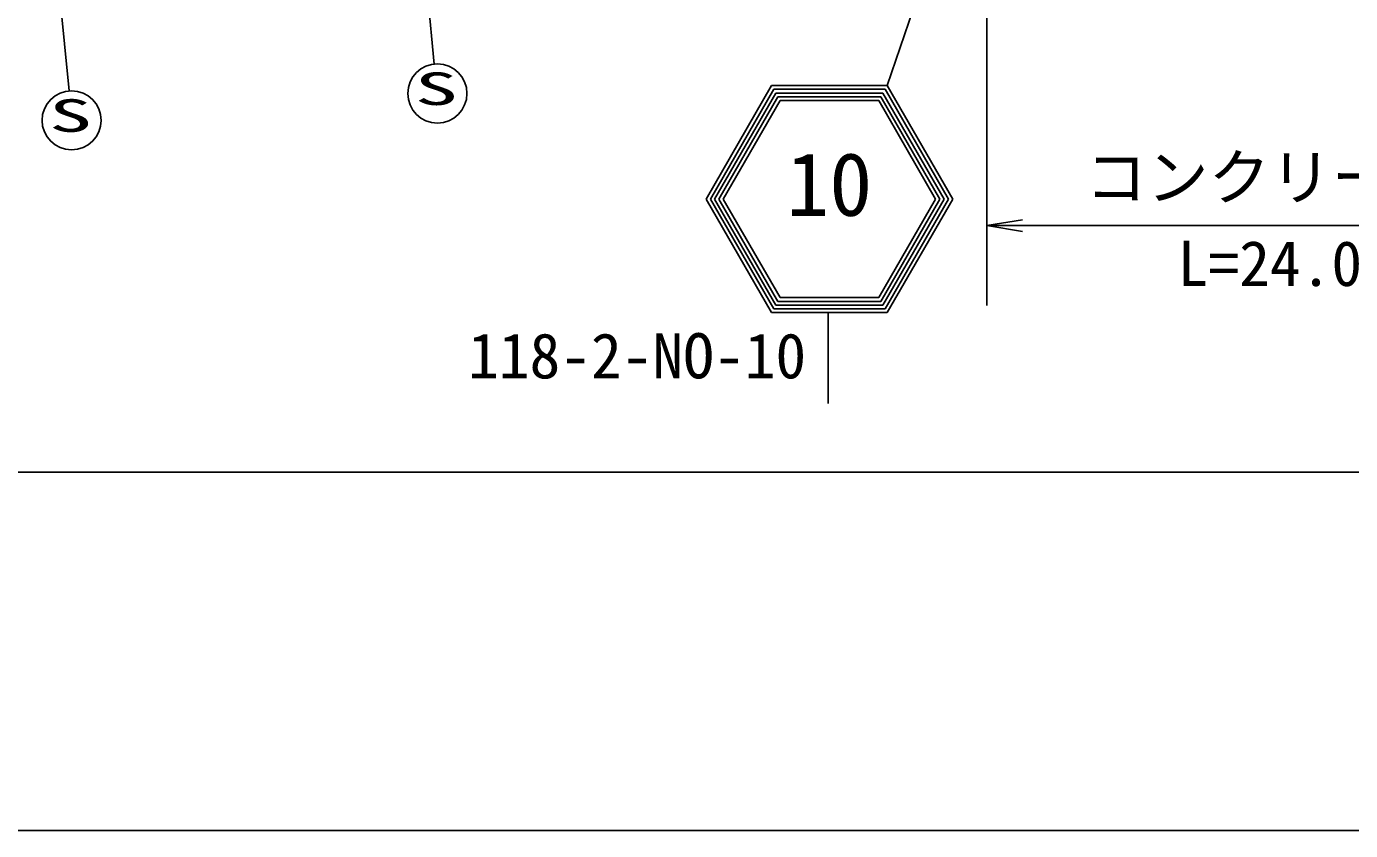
# Model space of a CAD drawing. Units: millimetres, scale not verified. Extents: x 40000 to 680000, y 20000 to 380000.
# Drawn here: x 394710 to 448418, y 205000 to 237613 of the extents above; entities that cross this region are included whole.
import ezdxf
from ezdxf.enums import TextEntityAlignment as Align

# ---------------------------------------------------------------- set-up
doc = ezdxf.new("R2010")
doc.units = ezdxf.units.MM
doc.header["$LTSCALE"] = 1000
for name, color, linetype, lineweight in [('M-STR-STR3', 7, 'Continuous', 25), ('M-STR-STRC', 7, 'Continuous', 25), ('M-TTL-BAND', 7, 'Continuous', 25)]:
    doc.layers.add(name, color=color, linetype=linetype, lineweight=lineweight)
doc.styles.add('ＭＳ ゴシック', font='')
doc.styles.get('ＭＳ ゴシック').set_extended_font_data('MS Gothic')

# ---------------------------------------------------------------- blocks, each defined once
blk = doc.blocks.new('open_arrow')
at = {"color": 0, "linetype": 'Continuous', "lineweight": -2}
blk.add_lwpolyline([(7.5, 1.25), (0, 0), (7.5, -1.25)], dxfattribs=at)

msp = doc.modelspace()

# ---------------------------------------------------------------- linework, layer by layer
at = {"layer": 'M-STR-STR3'}
for p, q in [((433663, 245971), (433663, 226290)), ((433663, 229536), (456888, 229536)), ((169591, 219536), (463403, 219536))]:
    msp.add_line(p, q, dxfattribs=at)
at = {"layer": 'M-STR-STRC'}
for p, q in [((441814, 270865), (429625, 235214)), ((396440, 235002), (393704, 263038)), ((411251, 236089), (408689, 262835)), ((424932, 235214), (422276, 230614)), ((425019, 235064), (422450, 230614)), ((425106, 234914), (422623, 230614)), ((425192, 234764), (422796, 230614)), ((424932, 235214), (429625, 235214)), ((425019, 235064), (429539, 235064)), ((425106, 234914), (429452, 234914)), ((425192, 234764), (429365, 234764)), ((429365, 234764), (431761, 230614)), ((429452, 234914), (431935, 230614)), ((429539, 235064), (432108, 230614)), ((429625, 235214), (432281, 230614)), ((425279, 234614), (422969, 230614)), ((425279, 234614), (429279, 234614)), ((429279, 234614), (431588, 230614)), ((424932, 226014), (422276, 230614)), ((425019, 226164), (422450, 230614)), ((425106, 226314), (422623, 230614)), ((425192, 226464), (422796, 230614)), ((425279, 226614), (422969, 230614)), ((429279, 226614), (431588, 230614)), ((429365, 226464), (431761, 230614)), ((429452, 226314), (431935, 230614)), ((429539, 226164), (432108, 230614)), ((429625, 226014), (432281, 230614)), ((429539, 226164), (425019, 226164)), ((429452, 226314), (425106, 226314)), ((429365, 226464), (425192, 226464)), ((429279, 226614), (425279, 226614)), ((429625, 226014), (424932, 226014)), ((427230, 226014), (427230, 222314))]:
    msp.add_line(p, q, dxfattribs=at)
for centre in [(411378, 234896), (396540, 233806)]:
    msp.add_circle(centre, 1200, dxfattribs=at)
at = {"layer": 'M-TTL-BAND'}
msp.add_line((40000, 205000), (579000, 205000), dxfattribs=at)

# ---------------------------------------------------------------- block references
at = {"layer": 'M-STR-STR3', "xscale": 193, "yscale": 193}
msp.add_blockref('open_arrow', (433663, 229536), dxfattribs=at)

# ---------------------------------------------------------------- texts
at = {"layer": 'M-STR-STR3', "style": 'ＭＳ ゴシック'}
for s, p in [('コンクリート', (437658, 230036)), ('L=24.0', (441408, 226536))]:
    msp.add_text(s, height=1833, dxfattribs=at).set_placement(p, align=Align.BOTTOM_LEFT)
at = {"layer": 'M-STR-STRC', "style": 'ＭＳ ゴシック', "width": 1.95}
for p in [(410460, 234033), (395621, 232944)]:
    msp.add_text('S', height=1320, dxfattribs=at).set_placement(p, align=Align.BOTTOM_LEFT)
at = {"layer": 'M-STR-STRC', "style": 'ＭＳ ゴシック'}
for s, height, p in [('10', 2566, (425529, 229163)), ('118-2-NO-10', 1833, (412622, 222790))]:
    msp.add_text(s, height=height, dxfattribs=at).set_placement(p, align=Align.BOTTOM_LEFT)

doc.saveas('drawing.dxf')
